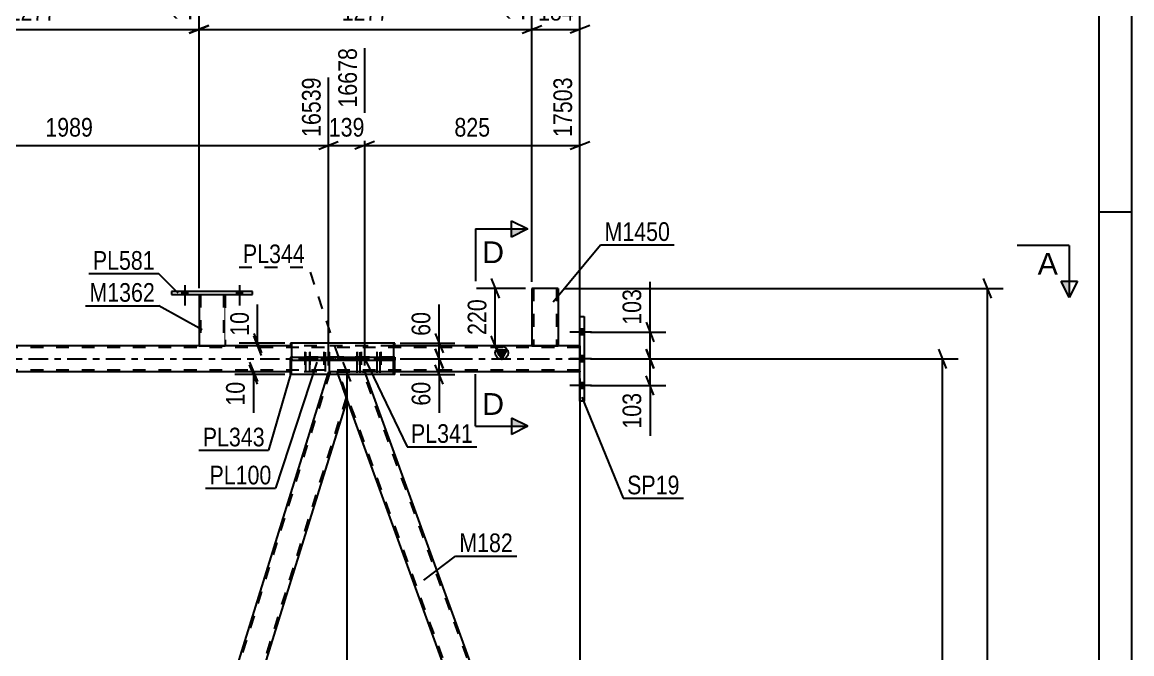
# Model space of a CAD drawing. Header units: millimetres. Extents: x 0 to 841, y 0 to 594.
# Drawn here: x 670.8 to 841, y 379.2 to 476.1 of the extents above; entities that cross this region are included whole.
import ezdxf

# ---------------------------------------------------------------- set-up
doc = ezdxf.new("R2010")
doc.units = ezdxf.units.MM
doc.linetypes.add('DXK_LINE_DOT2', pattern=[3.9198, 1.9599, -1.9599])
doc.linetypes.add('DXK_LINE_DOT3', pattern=[5.9187, 2.979, -0.9799, 0.9799, -0.9799])
doc.styles.add('Arial', font='ARIAL.TTF', dxfattribs={"height": 0.2})
doc.styles.add('Arial Narrow', font='ARIALN.TTF', dxfattribs={"height": 0.2})

# ---------------------------------------------------------------- blocks, each defined once
blk = doc.blocks.new('Unknown-122568727-1133')
at = {"color": 5, "linetype": 'Continuous'}
for p, q in [((841, 0), (841, 594)), ((836, 5), (836, 589)), ((841, 447), (836, 447))]:
    blk.add_line(p, q, dxfattribs=at)
blk = doc.blocks.new('Part-122568727-5163 - 5055')
at = {"color": 7, "linetype": 'DXK_LINE_DOT2'}
for p, q in [((719.06, 422.49), (723.31, 422.49)), ((720.61, 418.24), (719.06, 422.49)), ((763.43, 301.27), (719.31, 422.49)), ((767.18, 301.27), (723.06, 422.49)), ((723.31, 422.49), (723.46, 422.09)), ((767.44, 301.27), (763.18, 301.27))]:
    blk.add_line(p, q, dxfattribs=at)
at = {"color": 2, "linetype": 'Continuous'}
for p, q in [((767.44, 301.27), (723.46, 422.09)), ((763.18, 301.27), (720.61, 418.24))]:
    blk.add_line(p, q, dxfattribs=at)
blk = doc.blocks.new('Part-122568727-5213 - 5055')
at = {"color": 2, "linetype": 'Continuous'}
for p, q in [((697.88, 434.33), (697.88, 426.49)), ((701.88, 434.33), (701.88, 426.49)), ((697.88, 426.49), (701.88, 426.49))]:
    blk.add_line(p, q, dxfattribs=at)
at = {"color": 7, "linetype": 'DXK_LINE_DOT2'}
for p, q in [((697.88, 434.33), (701.88, 434.33)), ((697.88, 434.33), (697.88, 434.33)), ((697.88, 434.33), (697.88, 434.33)), ((698.12, 434.33), (698.12, 426.49)), ((701.64, 434.33), (701.64, 426.49)), ((701.88, 434.33), (701.88, 434.33)), ((701.88, 434.33), (701.88, 434.33)), ((701.63, 426.49), (701.59, 426.49)), ((701.59, 426.49), (701.63, 426.49)), ((701.64, 426.49), (701.63, 426.49)), ((701.63, 426.49), (701.64, 426.49))]:
    blk.add_line(p, q, dxfattribs=at)
blk = doc.blocks.new('Part-122568727-5218 - 5055')
at = {"color": 2, "linetype": 'Continuous'}
for p, q in [((693.68, 434.81), (693.68, 434.33)), ((706.08, 434.81), (693.68, 434.81)), ((693.68, 434.33), (706.08, 434.33)), ((706.08, 434.33), (706.08, 434.81))]:
    blk.add_line(p, q, dxfattribs=at)
blk = doc.blocks.new('Part-122568727-5527 - 5055')
at = {"color": 2, "linetype": 'Continuous'}
for p, q in [((727.73, 426.89), (712.07, 426.89)), ((712.07, 426.89), (712.07, 424.73)), ((727.73, 426.89), (727.73, 424.73)), ((712.07, 422.09), (712.07, 424.25)), ((727.73, 422.09), (727.73, 424.25)), ((727.73, 422.09), (712.07, 422.09))]:
    blk.add_line(p, q, dxfattribs=at)
at = {"color": 7, "linetype": 'DXK_LINE_DOT2'}
for p, q in [((712.07, 424.73), (712.07, 424.25)), ((727.73, 424.73), (727.73, 424.25))]:
    blk.add_line(p, q, dxfattribs=at)
blk = doc.blocks.new('Part-122568727-5173 - 5055')
at = {"color": 7, "linetype": 'DXK_LINE_DOT2'}
for p, q in [((717.99, 422.49), (681.17, 304.37)), ((717.74, 422.49), (717.62, 422.09)), ((719.06, 422.49), (717.74, 422.49)), ((719.2, 422.09), (719.06, 422.49)), ((720.47, 418.61), (683.89, 301.27)), ((681.46, 306.09), (681.04, 304.74)), ((685.65, 306.09), (684.15, 301.27)), ((682.3, 301.27), (681.04, 304.74)), ((684.15, 301.27), (682.3, 301.27))]:
    blk.add_line(p, q, dxfattribs=at)
at = {"color": 2, "linetype": 'Continuous'}
for p, q in [((717.62, 422.09), (681.46, 306.09)), ((719.2, 422.09), (720.61, 418.24)), ((720.61, 418.24), (685.65, 306.09))]:
    blk.add_line(p, q, dxfattribs=at)
blk = doc.blocks.new('Part-122568727-5178 - 5055')
at = {"color": 7, "linetype": 'DXK_LINE_DOT2'}
for p, q in [((638.18, 422.49), (633.92, 422.49)), ((635.47, 418.24), (633.92, 422.49)), ((678.3, 301.27), (634.18, 422.49)), ((682.05, 301.27), (637.93, 422.49)), ((638.32, 422.1), (638.18, 422.49)), ((678.04, 301.27), (676.29, 306.09)), ((682.3, 301.27), (680.55, 306.09)), ((682.3, 301.27), (678.04, 301.27))]:
    blk.add_line(p, q, dxfattribs=at)
at = {"color": 2, "linetype": 'Continuous'}
for p, q in [((680.55, 306.09), (638.32, 422.1)), ((676.29, 306.09), (635.47, 418.24))]:
    blk.add_line(p, q, dxfattribs=at)
blk = doc.blocks.new('Part-122568727-5289 - 5055')
at = {"linetype": 'Continuous'}
blk.add_hatch(color=2, dxfattribs=at).paths.add_polyline_path([(744.32, 424.49), (743.52, 425.89), (745.12, 425.89)])
at = {"color": 7, "linetype": 'DXK_LINE_DOT2'}
for p, q in [((756.32, 426.25), (56.19, 426.25)), ((727.73, 426.49), (712.07, 426.49)), ((756.32, 426.49), (756.32, 422.49)), ((756.32, 422.73), (56.19, 422.73)), ((727.73, 422.49), (712.07, 422.49))]:
    blk.add_line(p, q, dxfattribs=at)
at = {"color": 2, "linetype": 'Continuous'}
for p, q in [((712.07, 426.49), (641.42, 426.49)), ((756.32, 426.49), (727.73, 426.49)), ((744.32, 424.49), (743.52, 425.89)), ((743.52, 425.89), (745.12, 425.89)), ((745.12, 425.89), (744.32, 424.49)), ((712.07, 422.49), (641.42, 422.49)), ((756.32, 422.49), (727.73, 422.49))]:
    blk.add_line(p, q, dxfattribs=at)
at = {"color": 7, "linetype": 'DXK_LINE_DOT3'}
blk.add_line((56.19, 424.49), (756.32, 424.49), dxfattribs=at)
at = {"color": 2, "linetype": 'Continuous'}
blk.add_circle((744.32, 425.39), 1, dxfattribs=at)
blk = doc.blocks.new('Part-122568727-5303 - 5055')
at = {"color": 2, "linetype": 'Continuous'}
for p, q in [((756.32, 417.99), (756.32, 430.99)), ((756.32, 430.99), (756.96, 430.99)), ((756.96, 430.99), (756.96, 417.99)), ((756.96, 417.99), (756.32, 417.99))]:
    blk.add_line(p, q, dxfattribs=at)
blk = doc.blocks.new('Bolt-122568727-5472 - 5055')
at = {"linetype": 'Continuous'}
for points in [[(756.32, 429.03), (756.32, 428.15), (756.96, 428.15), (756.96, 429.03)], [(756.32, 429.03), (756.32, 428.15), (756.96, 428.15), (756.96, 429.03)], [(756.32, 429.03), (756.32, 428.15), (756.96, 428.15), (756.96, 429.03)], [(756.32, 424.93), (756.32, 424.05), (756.96, 424.05), (756.96, 424.93)], [(756.32, 424.93), (756.32, 424.05), (756.96, 424.05), (756.96, 424.93)], [(756.32, 420.83), (756.32, 419.95), (756.96, 419.95), (756.96, 420.83)], [(756.32, 420.83), (756.32, 419.95), (756.96, 419.95), (756.96, 420.83)], [(756.32, 420.83), (756.32, 419.95), (756.96, 419.95), (756.96, 420.83)]]:
    blk.add_hatch(color=1, dxfattribs=at).paths.add_polyline_path(points)
at = {"color": 1, "linetype": 'Continuous'}
for p, q in [((756.96, 429.03), (756.32, 429.03)), ((756.96, 429.03), (756.32, 429.03)), ((756.96, 429.03), (756.32, 429.03)), ((758.12, 428.59), (754.8, 428.59)), ((758.12, 428.59), (754.8, 428.59)), ((758.12, 428.59), (754.8, 428.59)), ((756.96, 428.15), (756.32, 428.15)), ((756.96, 428.15), (756.32, 428.15)), ((756.96, 428.15), (756.32, 428.15)), ((758.12, 424.49), (754.8, 424.49)), ((758.12, 424.49), (754.8, 424.49)), ((756.96, 424.93), (756.32, 424.93)), ((756.96, 424.93), (756.32, 424.93)), ((756.96, 424.05), (756.32, 424.05)), ((756.96, 424.05), (756.32, 424.05)), ((756.96, 420.83), (756.32, 420.83)), ((756.96, 420.83), (756.32, 420.83)), ((756.96, 420.83), (756.32, 420.83)), ((758.12, 420.39), (754.8, 420.39)), ((758.12, 420.39), (754.8, 420.39)), ((758.12, 420.39), (754.8, 420.39)), ((756.96, 419.95), (756.32, 419.95)), ((756.96, 419.95), (756.32, 419.95)), ((756.96, 419.95), (756.32, 419.95))]:
    blk.add_line(p, q, dxfattribs=at)
blk = doc.blocks.new('Bolt-122568727-5365 - 5055')
at = {"linetype": 'Continuous'}
for points in [[(695.24, 434.33), (696.12, 434.33), (696.12, 434.81), (695.24, 434.81)], [(703.64, 434.33), (704.52, 434.33), (704.52, 434.81), (703.64, 434.81)]]:
    blk.add_hatch(color=1, dxfattribs=at).paths.add_polyline_path(points)
at = {"color": 1, "linetype": 'Continuous'}
for p, q in [((695.24, 434.81), (695.24, 434.33)), ((695.68, 435.81), (695.68, 432.69)), ((696.12, 434.81), (696.12, 434.33)), ((703.64, 434.81), (703.64, 434.33)), ((704.08, 435.81), (704.08, 432.69)), ((704.52, 434.81), (704.52, 434.33))]:
    blk.add_line(p, q, dxfattribs=at)
blk = doc.blocks.new('Bolt-122568727-5366 - 5055')
at = {"linetype": 'Continuous'}
for points in [[(695.24, 434.33), (696.12, 434.33), (696.12, 434.81), (695.24, 434.81)], [(703.64, 434.33), (704.52, 434.33), (704.52, 434.81), (703.64, 434.81)]]:
    blk.add_hatch(color=1, dxfattribs=at).paths.add_polyline_path(points)
at = {"color": 1, "linetype": 'Continuous'}
for p, q in [((695.24, 434.81), (695.24, 434.33)), ((695.68, 435.81), (695.68, 432.69)), ((696.12, 434.81), (696.12, 434.33)), ((703.64, 434.81), (703.64, 434.33)), ((704.08, 435.81), (704.08, 432.69)), ((704.52, 434.81), (704.52, 434.33))]:
    blk.add_line(p, q, dxfattribs=at)
blk = doc.blocks.new('Part-122568727-5454 - 5055')
at = {"color": 2, "linetype": 'Continuous'}
for p, q in [((748.97, 435.29), (748.97, 426.49)), ((752.97, 435.29), (748.97, 435.29)), ((752.97, 435.29), (752.97, 426.49)), ((748.97, 426.49), (752.97, 426.49))]:
    blk.add_line(p, q, dxfattribs=at)
at = {"color": 7, "linetype": 'DXK_LINE_DOT2'}
for p, q in [((749.21, 435.29), (749.21, 426.49)), ((752.66, 435.29), (752.67, 435.29)), ((752.67, 435.29), (752.71, 435.29)), ((752.71, 435.29), (752.73, 435.29)), ((752.73, 435.29), (752.73, 426.49)), ((752.71, 426.49), (752.67, 426.49)), ((752.67, 426.49), (752.71, 426.49)), ((752.73, 426.49), (752.71, 426.49)), ((752.71, 426.49), (752.73, 426.49))]:
    blk.add_line(p, q, dxfattribs=at)
blk = doc.blocks.new('Part-122568727-5485 - 5055')
at = {"color": 7, "linetype": 'DXK_LINE_DOT2'}
for p, q in [((711.91, 424.74), (727.94, 424.74)), ((727.94, 424.74), (711.91, 424.74)), ((711.91, 424.74), (711.91, 424.74)), ((711.91, 424.74), (711.91, 424.26)), ((727.94, 424.26), (711.91, 424.26)), ((727.94, 424.26), (711.91, 424.26)), ((718.43, 424.74), (718.43, 424.26)), ((721.53, 424.26), (721.53, 424.74)), ((727.94, 424.74), (727.94, 424.74)), ((727.94, 424.74), (727.94, 424.26))]:
    blk.add_line(p, q, dxfattribs=at)
blk = doc.blocks.new('Bolt-122568727-5515 - 5055')
at = {"linetype": 'Continuous'}
for points in [[(722.43, 424.73), (721.71, 424.73), (721.71, 424.25), (722.43, 424.25)], [(722.9, 424.73), (722.18, 424.73), (722.18, 424.25), (722.9, 424.25)], [(725.53, 424.73), (724.81, 424.73), (724.81, 424.25), (725.53, 424.25)], [(725.99, 424.73), (725.27, 424.73), (725.27, 424.25), (725.99, 424.25)]]:
    blk.add_hatch(color=1, dxfattribs=at).paths.add_polyline_path(points)
at = {"color": 1, "linetype": 'Continuous'}
for p, q in [((721.71, 424.73), (721.71, 424.25)), ((722.07, 425.53), (722.07, 422.33)), ((722.18, 424.73), (722.18, 424.25)), ((722.43, 424.73), (722.43, 424.25)), ((722.54, 425.53), (722.54, 422.33)), ((722.9, 424.73), (722.9, 424.25)), ((724.81, 424.73), (724.81, 424.25)), ((725.17, 425.53), (725.17, 422.33)), ((725.27, 424.73), (725.27, 424.25)), ((725.53, 424.73), (725.53, 424.25)), ((725.63, 425.53), (725.63, 422.33)), ((725.99, 424.73), (725.99, 424.25))]:
    blk.add_line(p, q, dxfattribs=at)
blk = doc.blocks.new('Bolt-122568727-5516 - 5055')
at = {"linetype": 'Continuous'}
for points in [[(714.6, 424.73), (713.88, 424.73), (713.88, 424.25), (714.6, 424.25)], [(715.2, 424.73), (714.48, 424.73), (714.48, 424.25), (715.2, 424.25)], [(717.61, 424.73), (716.89, 424.73), (716.89, 424.25), (717.61, 424.25)], [(718.21, 424.73), (717.49, 424.73), (717.49, 424.25), (718.21, 424.25)]]:
    blk.add_hatch(color=1, dxfattribs=at).paths.add_polyline_path(points)
at = {"color": 1, "linetype": 'Continuous'}
for p, q in [((713.88, 424.73), (713.88, 424.25)), ((714.24, 425.53), (714.24, 422.53)), ((714.48, 424.73), (714.48, 424.25)), ((714.6, 424.73), (714.6, 424.25)), ((714.84, 425.53), (714.84, 422.53)), ((715.2, 424.73), (715.2, 424.25)), ((716.89, 424.73), (716.89, 424.25)), ((717.25, 425.53), (717.25, 422.53)), ((717.49, 424.73), (717.49, 424.25)), ((717.61, 424.73), (717.61, 424.25)), ((717.85, 425.53), (717.85, 422.53)), ((718.21, 424.73), (718.21, 424.25))]:
    blk.add_line(p, q, dxfattribs=at)
blk = doc.blocks.new('Part-122568727-5532 - 5055')
at = {"color": 2, "linetype": 'Continuous'}
for p, q in [((712.07, 424.73), (712.07, 424.73)), ((712.07, 424.73), (718.79, 424.73)), ((712.07, 424.73), (712.07, 424.25)), ((718.79, 424.25), (712.07, 424.25)), ((718.79, 424.73), (721.16, 424.73)), ((718.79, 424.73), (718.79, 424.25)), ((721.16, 424.25), (718.79, 424.25)), ((721.16, 424.73), (727.73, 424.73)), ((721.16, 424.73), (721.16, 424.25)), ((727.73, 424.25), (721.16, 424.25)), ((727.73, 424.73), (727.73, 424.73)), ((727.73, 424.73), (727.73, 424.25))]:
    blk.add_line(p, q, dxfattribs=at)
at = {"color": 7, "linetype": 'DXK_LINE_DOT2'}
for p, q in [((727.73, 424.73), (712.07, 424.73)), ((712.07, 424.73), (712.07, 424.73)), ((727.73, 424.25), (712.07, 424.25)), ((727.73, 424.73), (727.73, 424.73))]:
    blk.add_line(p, q, dxfattribs=at)
blk = doc.blocks.new('Bolt-122568727-5534 - 5055')
at = {"color": 1, "linetype": 'DXK_LINE_DOT2'}
for p, q in [((721.8, 424.74), (721.8, 424.26)), ((722.16, 425.54), (722.16, 422.54)), ((722.4, 424.74), (722.4, 424.26)), ((722.52, 424.74), (722.52, 424.26)), ((722.76, 425.54), (722.76, 422.54)), ((723.12, 424.74), (723.12, 424.26)), ((724.82, 424.74), (724.82, 424.26)), ((725.18, 425.54), (725.18, 422.54)), ((725.42, 424.74), (725.42, 424.26)), ((725.54, 424.74), (725.54, 424.26)), ((725.78, 425.54), (725.78, 422.54)), ((726.14, 424.74), (726.14, 424.26))]:
    blk.add_line(p, q, dxfattribs=at)
blk = doc.blocks.new('Bolt-122568727-5535 - 5055')
at = {"color": 1, "linetype": 'DXK_LINE_DOT2'}
for p, q in [((713.77, 424.74), (713.77, 424.26)), ((714.13, 425.54), (714.13, 422.54)), ((714.49, 424.74), (714.49, 424.26)), ((714.54, 424.74), (714.54, 424.26)), ((714.9, 425.54), (714.9, 422.54)), ((715.26, 424.74), (715.26, 424.26)), ((716.67, 424.74), (716.67, 424.26)), ((717.03, 425.54), (717.03, 422.54)), ((717.39, 424.74), (717.39, 424.26)), ((717.44, 424.74), (717.44, 424.26)), ((717.8, 425.54), (717.8, 422.54)), ((718.16, 424.74), (718.16, 424.26))]:
    blk.add_line(p, q, dxfattribs=at)
blk = doc.blocks.new('Part-122568727-5540 - 5055')
at = {"color": 2, "linetype": 'Continuous'}
for p, q in [((711.91, 426.9), (711.91, 426.49)), ((727.94, 426.9), (711.91, 426.9)), ((727.94, 426.49), (727.94, 426.9)), ((711.91, 422.1), (711.91, 422.49)), ((727.94, 422.1), (727.94, 422.49)), ((712.07, 422.1), (711.91, 422.1)), ((727.94, 422.1), (727.73, 422.1))]:
    blk.add_line(p, q, dxfattribs=at)
at = {"color": 7, "linetype": 'DXK_LINE_DOT2'}
for p, q in [((711.91, 422.49), (711.91, 426.49)), ((727.94, 422.49), (727.94, 426.49)), ((727.73, 422.1), (712.07, 422.1))]:
    blk.add_line(p, q, dxfattribs=at)
blk = doc.blocks.new('StraightDimension-122568727-6126 - 5055')
at = {"color": 7, "linetype": 'Continuous'}
for p, q in [((766.48, 430.09), (767.68, 427.09)), ((757.96, 428.59), (769.48, 428.59)), ((767.08, 424.49), (767.08, 428.59)), ((767.68, 422.99), (766.48, 425.99)), ((757.96, 424.49), (769.48, 424.49))]:
    blk.add_line(p, q, dxfattribs=at)
at = {"color": 0}
blk.add_wipeout([(766.33, 435.8), (762.13, 435.8), (762.13, 429.11), (766.33, 429.11)], dxfattribs=at)
at = {"color": 7, "linetype": 'Continuous'}
blk.add_line((767.08, 428.59), (767.08, 436.32), dxfattribs=at)
blk.add_line((767.08, 428.59), (767.08, 436.32), dxfattribs=at)
at = {"color": 3, "style": 'Arial Narrow'}
blk.add_text('103', height=2.863, rotation=90.0002, dxfattribs=at).set_placement((765.73, 429.71))
blk = doc.blocks.new('StraightDimension-122568727-6202 - 5055')
at = {"color": 7, "linetype": 'Continuous'}
for p, q in [((721.19, 420.99), (719.99, 423.99)), ((727.87, 422.49), (717.74, 422.49)), ((720.59, 301.27), (720.59, 422.49)), ((719.99, 302.77), (721.19, 299.77)), ((727.87, 301.27), (717.74, 301.27))]:
    blk.add_line(p, q, dxfattribs=at)
at = {"color": 0}
blk.add_wipeout([(719.84, 366.14), (715.64, 366.14), (715.64, 357.62), (719.84, 357.62)], dxfattribs=at)
at = {"color": 3, "style": 'Arial Narrow'}
blk.add_text('3031', height=2.863, rotation=90.0002, dxfattribs=at).set_placement((719.24, 358.22))
blk = doc.blocks.new('StraightDimension-122568727-6333 - 5055')
at = {"color": 7, "linetype": 'Continuous'}
for p, q in [((646.8, 435.33), (646.8, 485.46)), ((697.88, 435.33), (697.88, 485.46)), ((648.3, 475.62), (645.3, 474.42)), ((646.8, 475.02), (697.88, 475.02)), ((696.38, 474.42), (699.38, 475.62))]:
    blk.add_line(p, q, dxfattribs=at)
at = {"color": 0, "linetype": 'Continuous'}
blk.add_wipeout([(697.28, 486.06), (693.08, 486.06), (693.08, 475.72), (697.28, 475.72)], dxfattribs=at)
at = {"color": 0}
blk.add_wipeout([(676.6, 475.77), (676.6, 479.97), (668.09, 479.97), (668.09, 475.77)], dxfattribs=at)
at = {"color": 3, "linetype": 'Continuous', "style": 'Arial Narrow'}
blk.add_text('16042', height=2.863, rotation=90.0002, dxfattribs=at).set_placement((696.68, 476.32))
at = {"color": 3, "style": 'Arial Narrow'}
blk.add_text('1277', height=2.863, dxfattribs=at).set_placement((668.69, 476.37))
blk = doc.blocks.new('StraightDimension-122568727-5876 - 5055')
at = {"color": 7, "linetype": 'Continuous'}
for p, q in [((819.45, 433.79), (818.25, 436.79)), ((753.97, 435.29), (821.25, 435.29)), ((818.85, 290.89), (818.85, 435.29)), ((818.25, 292.39), (819.45, 289.39)), ((689.79, 290.89), (821.25, 290.89))]:
    blk.add_line(p, q, dxfattribs=at)
at = {"color": 0}
blk.add_wipeout([(818.1, 367.34), (813.9, 367.34), (813.9, 358.83), (818.1, 358.83)], dxfattribs=at)
at = {"color": 3, "style": 'Arial Narrow'}
blk.add_text('3610', height=2.863, rotation=90.0002, dxfattribs=at).set_placement((817.5, 359.43))
blk = doc.blocks.new('StraightDimension-122568727-6353 - 5055')
at = {"color": 7, "linetype": 'Continuous'}
for p, q in [((756.32, 427.49), (756.32, 489.96)), ((748.97, 436.29), (748.97, 485.46)), ((747.47, 474.42), (750.47, 475.62)), ((748.97, 475.02), (756.32, 475.02)), ((757.82, 475.62), (754.82, 474.42))]:
    blk.add_line(p, q, dxfattribs=at)
at = {"color": 0}
blk.add_wipeout([(755.98, 475.77), (755.98, 479.97), (749.3, 479.97), (749.3, 475.77)], dxfattribs=at)
at = {"color": 3, "style": 'Arial Narrow'}
blk.add_text('184', height=2.863, dxfattribs=at).set_placement((749.9, 476.37))
at = {"color": 0, "linetype": 'Continuous'}
blk.add_wipeout([(755.71, 490.56), (751.51, 490.56), (751.51, 480.22), (755.71, 480.22)], dxfattribs=at)
at = {"color": 3, "linetype": 'Continuous', "style": 'Arial Narrow'}
blk.add_text('17503', height=2.863, rotation=90.0002, dxfattribs=at).set_placement((755.12, 480.82))
blk = doc.blocks.new('StraightDimension-122568727-5689 - 5055')
at = {"color": 7, "linetype": 'Continuous'}
for p, q in [((705.64, 423.99), (706.84, 420.99)), ((710.91, 422.49), (703.39, 422.49)), ((706.84, 420.59), (705.64, 423.59)), ((706.24, 422.09), (706.24, 422.49)), ((711.07, 422.09), (703.39, 422.09))]:
    blk.add_line(p, q, dxfattribs=at)
at = {"color": 0}
blk.add_wipeout([(705.49, 421.57), (701.29, 421.57), (701.29, 416.71), (705.49, 416.71)], dxfattribs=at)
at = {"color": 7, "linetype": 'Continuous'}
blk.add_line((706.24, 422.09), (706.24, 416.19), dxfattribs=at)
blk.add_line((706.24, 422.09), (706.24, 416.19), dxfattribs=at)
at = {"color": 3, "style": 'Arial Narrow'}
blk.add_text('10', height=2.863, rotation=90.0002, dxfattribs=at).set_placement((704.89, 417.31))
blk = doc.blocks.new('StraightDimension-122568727-5717 - 5055')
at = {"color": 7, "linetype": 'Continuous'}
for p, q in [((706.28, 428.39), (707.48, 425.39)), ((707.48, 424.99), (706.28, 427.99)), ((711.07, 426.89), (704.03, 426.89)), ((710.91, 426.49), (704.03, 426.49)), ((706.88, 426.49), (706.88, 426.89))]:
    blk.add_line(p, q, dxfattribs=at)
at = {"color": 0}
blk.add_wipeout([(706.13, 432.27), (701.93, 432.27), (701.93, 427.42), (706.13, 427.42)], dxfattribs=at)
at = {"color": 7, "linetype": 'Continuous'}
blk.add_line((706.88, 426.89), (706.88, 432.8), dxfattribs=at)
blk.add_line((706.88, 426.89), (706.88, 432.8), dxfattribs=at)
at = {"color": 3, "style": 'Arial Narrow'}
blk.add_text('10', height=2.863, rotation=90.0002, dxfattribs=at).set_placement((705.53, 428.02))
blk = doc.blocks.new('StraightDimension-122568727-5745 - 5055')
at = {"color": 7, "linetype": 'Continuous'}
for p, q in [((734.12, 426), (735.32, 423)), ((728.73, 424.5), (737.12, 424.5)), ((734.72, 422.09), (734.72, 424.5)), ((735.32, 420.59), (734.12, 423.59)), ((728.73, 422.09), (737.12, 422.09))]:
    blk.add_line(p, q, dxfattribs=at)
at = {"color": 0}
blk.add_wipeout([(733.97, 421.57), (729.77, 421.57), (729.77, 416.71), (733.97, 416.71)], dxfattribs=at)
at = {"color": 7, "linetype": 'Continuous'}
blk.add_line((734.72, 422.09), (734.72, 416.19), dxfattribs=at)
blk.add_line((734.72, 422.09), (734.72, 416.19), dxfattribs=at)
at = {"color": 3, "style": 'Arial Narrow'}
blk.add_text('60', height=2.863, rotation=90.0002, dxfattribs=at).set_placement((733.37, 417.31))
blk = doc.blocks.new('StraightDimension-122568727-5760 - 5055')
at = {"color": 7, "linetype": 'Continuous'}
for p, q in [((734.12, 428.39), (735.32, 425.39)), ((728.73, 426.89), (737.12, 426.89)), ((735.32, 423), (734.12, 426)), ((734.72, 424.5), (734.72, 426.89)), ((728.73, 424.5), (737.12, 424.5))]:
    blk.add_line(p, q, dxfattribs=at)
at = {"color": 0}
blk.add_wipeout([(733.97, 432.27), (729.77, 432.27), (729.77, 427.42), (733.97, 427.42)], dxfattribs=at)
at = {"color": 7, "linetype": 'Continuous'}
blk.add_line((734.72, 426.89), (734.72, 432.8), dxfattribs=at)
blk.add_line((734.72, 426.89), (734.72, 432.8), dxfattribs=at)
at = {"color": 3, "style": 'Arial Narrow'}
blk.add_text('60', height=2.863, rotation=90.0002, dxfattribs=at).set_placement((733.37, 428.02))
blk = doc.blocks.new('StraightDimension-122568727-5865 - 5055')
at = {"color": 7, "linetype": 'Continuous'}
for p, q in [((742.72, 436.79), (743.92, 433.79)), ((747.97, 435.29), (740.47, 435.29)), ((743.32, 426.49), (743.32, 435.29)), ((743.92, 424.99), (742.72, 427.99)), ((747.97, 426.49), (740.47, 426.49))]:
    blk.add_line(p, q, dxfattribs=at)
at = {"color": 0}
blk.add_wipeout([(742.57, 434.23), (738.37, 434.23), (738.37, 427.55), (742.57, 427.55)], dxfattribs=at)
at = {"color": 3, "style": 'Arial Narrow'}
blk.add_text('220', height=2.863, rotation=90.0002, dxfattribs=at).set_placement((741.97, 428.15))
blk = doc.blocks.new('StraightDimension-122568727-6134 - 5055')
at = {"color": 7, "linetype": 'Continuous'}
for p, q in [((766.48, 425.99), (767.68, 422.99)), ((757.96, 424.49), (769.48, 424.49)), ((767.08, 420.39), (767.08, 424.49)), ((767.68, 418.89), (766.48, 421.89)), ((757.96, 420.39), (769.48, 420.39))]:
    blk.add_line(p, q, dxfattribs=at)
at = {"color": 0}
blk.add_wipeout([(766.33, 419.86), (762.13, 419.86), (762.13, 413.18), (766.33, 413.18)], dxfattribs=at)
at = {"color": 7, "linetype": 'Continuous'}
blk.add_line((767.08, 420.39), (767.08, 412.66), dxfattribs=at)
blk.add_line((767.08, 420.39), (767.08, 412.66), dxfattribs=at)
at = {"color": 3, "style": 'Arial Narrow'}
blk.add_text('103', height=2.863, rotation=90.0002, dxfattribs=at).set_placement((765.73, 413.78))
blk = doc.blocks.new('StraightDimension-122568727-6343 - 5055')
at = {"color": 7, "linetype": 'Continuous'}
for p, q in [((697.88, 435.33), (697.88, 485.46)), ((748.97, 436.29), (748.97, 485.46)), ((699.38, 475.62), (696.38, 474.42)), ((697.88, 475.02), (748.97, 475.02)), ((747.47, 474.42), (750.47, 475.62))]:
    blk.add_line(p, q, dxfattribs=at)
at = {"color": 0, "linetype": 'Continuous'}
blk.add_wipeout([(748.37, 486.06), (744.17, 486.06), (744.17, 475.72), (748.37, 475.72)], dxfattribs=at)
at = {"color": 0}
blk.add_wipeout([(727.68, 475.77), (727.68, 479.97), (719.17, 479.97), (719.17, 475.77)], dxfattribs=at)
at = {"color": 3, "linetype": 'Continuous', "style": 'Arial Narrow'}
blk.add_text('17319', height=2.863, rotation=90.0002, dxfattribs=at).set_placement((747.77, 476.32))
at = {"color": 3, "style": 'Arial Narrow'}
blk.add_text('1277', height=2.863, dxfattribs=at).set_placement((719.77, 476.37))
blk = doc.blocks.new('StraightDimension-122568727-6394 - 5055')
at = {"color": 7, "linetype": 'Continuous'}
for p, q in [((756.32, 421.49), (756.32, 354.57)), ((798.78, 302.27), (798.78, 359.82)), ((757.82, 357.57), (754.82, 356.37)), ((797.28, 356.37), (800.28, 357.57)), ((756.32, 356.97), (798.78, 356.97))]:
    blk.add_line(p, q, dxfattribs=at)
at = {"color": 0}
blk.add_wipeout([(781.8, 357.72), (781.8, 361.92), (773.29, 361.92), (773.29, 357.72)], dxfattribs=at)
at = {"color": 3, "style": 'Arial Narrow'}
blk.add_text('1271', height=2.863, dxfattribs=at).set_placement((773.89, 358.32))
blk = doc.blocks.new('StraightDimension-122568727-6712 - 5055')
at = {"color": 7, "linetype": 'Continuous'}
for p, q in [((812.57, 422.99), (811.37, 425.99)), ((757.96, 424.49), (814.37, 424.49)), ((811.97, 298.63), (811.97, 424.49)), ((811.37, 300.13), (812.57, 297.13)), ((800.42, 298.63), (814.37, 298.63))]:
    blk.add_line(p, q, dxfattribs=at)
at = {"color": 0}
blk.add_wipeout([(811.22, 365.82), (807.02, 365.82), (807.02, 357.3), (811.22, 357.3)], dxfattribs=at)
at = {"color": 3, "style": 'Arial Narrow'}
blk.add_text('3147', height=2.863, rotation=90.0002, dxfattribs=at).set_placement((810.62, 357.9))
blk = doc.blocks.new('StraightDimension-122568727-15679 - 5055')
at = {"color": 7, "linetype": 'Continuous'}
for p, q in [((723.31, 423.49), (723.31, 472.16)), ((756.32, 427.49), (756.32, 467.66)), ((724.81, 457.82), (721.81, 456.62)), ((723.31, 457.22), (756.32, 457.22)), ((754.82, 456.62), (757.82, 457.82))]:
    blk.add_line(p, q, dxfattribs=at)
at = {"color": 0, "linetype": 'Continuous'}
blk.add_wipeout([(755.71, 468.26), (751.51, 468.26), (751.51, 457.92), (755.71, 457.92)], dxfattribs=at)
at = {"color": 0}
blk.add_wipeout([(743.16, 457.97), (743.16, 462.17), (736.47, 462.17), (736.47, 457.97)], dxfattribs=at)
at = {"color": 3, "linetype": 'Continuous', "style": 'Arial Narrow'}
blk.add_text('17503', height=2.863, rotation=90.0002, dxfattribs=at).set_placement((755.12, 458.52))
at = {"color": 3, "style": 'Arial Narrow'}
blk.add_text('825', height=2.863, dxfattribs=at).set_placement((737.07, 458.57))
blk = doc.blocks.new('StraightDimension-122568727-15680 - 5055')
at = {"color": 7, "linetype": 'Continuous'}
for p, q in [((723.31, 423.49), (723.31, 472.16)), ((717.74, 423.49), (717.74, 467.66)), ((716.24, 456.62), (719.24, 457.82)), ((717.74, 457.22), (723.31, 457.22)), ((724.81, 457.82), (721.81, 456.62))]:
    blk.add_line(p, q, dxfattribs=at)
at = {"color": 0}
blk.add_wipeout([(723.87, 457.97), (723.87, 462.17), (717.19, 462.17), (717.19, 457.97)], dxfattribs=at)
at = {"color": 3, "style": 'Arial Narrow'}
blk.add_text('139', height=2.863, dxfattribs=at).set_placement((717.79, 458.57))
at = {"color": 0, "linetype": 'Continuous'}
blk.add_wipeout([(722.71, 472.76), (718.51, 472.76), (718.51, 462.42), (722.71, 462.42)], dxfattribs=at)
at = {"color": 3, "linetype": 'Continuous', "style": 'Arial Narrow'}
blk.add_text('16678', height=2.863, rotation=90.0002, dxfattribs=at).set_placement((722.11, 463.02))
blk = doc.blocks.new('StraightDimension-122568727-15681 - 5055')
at = {"color": 7, "linetype": 'Continuous'}
for p, q in [((638.18, 423.49), (638.18, 472.16)), ((717.74, 423.49), (717.74, 467.66)), ((639.68, 457.82), (636.68, 456.62)), ((638.18, 457.22), (717.74, 457.22)), ((716.24, 456.62), (719.24, 457.82))]:
    blk.add_line(p, q, dxfattribs=at)
at = {"color": 0, "linetype": 'Continuous'}
blk.add_wipeout([(717.14, 468.26), (712.94, 468.26), (712.94, 457.92), (717.14, 457.92)], dxfattribs=at)
at = {"color": 0}
blk.add_wipeout([(682.22, 457.97), (682.22, 462.17), (673.7, 462.17), (673.7, 457.97)], dxfattribs=at)
at = {"color": 3, "linetype": 'Continuous', "style": 'Arial Narrow'}
blk.add_text('16539', height=2.863, rotation=90.0002, dxfattribs=at).set_placement((716.54, 458.52))
at = {"color": 3, "style": 'Arial Narrow'}
blk.add_text('1989', height=2.863, dxfattribs=at).set_placement((674.3, 458.57))
blk = doc.blocks.new('Mark-122568727-5214 - 5055')
at = {"color": 0}
blk.add_wipeout([(691.09, 438.15), (691.09, 441.15), (681.59, 441.15), (681.59, 438.15)], dxfattribs=at)
blk.add_wipeout([(691.09, 438.15), (691.09, 441.15), (681.59, 441.15), (681.59, 438.15)], dxfattribs=at)
at = {"color": 30, "linetype": 'Continuous'}
for p in [(680.99, 437.55), (694.69, 434.55)]:
    blk.add_line(p, (691.69, 437.55), dxfattribs=at)
at = {"color": 3, "style": 'Arial Narrow'}
blk.add_text('PL581', height=2.863, dxfattribs=at).set_placement((681.59, 438.15))
blk = doc.blocks.new('Mark-122568727-5159 - 5055')
at = {"color": 0}
blk.add_wipeout([(746.04, 394.84), (746.04, 397.84), (737.82, 397.84), (737.82, 394.84)], dxfattribs=at)
blk.add_wipeout([(746.04, 394.84), (746.04, 397.84), (737.82, 397.84), (737.82, 394.84)], dxfattribs=at)
at = {"color": 30, "linetype": 'Continuous'}
for p, q in [((732.36, 390.55), (737.22, 394.24)), ((737.22, 394.24), (746.64, 394.24))]:
    blk.add_line(p, q, dxfattribs=at)
at = {"color": 3, "style": 'Arial Narrow'}
blk.add_text('M182', height=2.863, dxfattribs=at).set_placement((737.82, 394.84))
blk = doc.blocks.new('Mark-122568727-5209 - 5055')
at = {"color": 0}
blk.add_wipeout([(691.12, 433.24), (691.12, 436.24), (681.07, 436.24), (681.07, 433.24)], dxfattribs=at)
blk.add_wipeout([(691.12, 433.24), (691.12, 436.24), (681.07, 436.24), (681.07, 433.24)], dxfattribs=at)
at = {"color": 30, "linetype": 'Continuous'}
for p in [(680.47, 432.64), (698.36, 428.95)]:
    blk.add_line(p, (691.72, 432.64), dxfattribs=at)
at = {"color": 3, "style": 'Arial Narrow'}
blk.add_text('M1362', height=2.863, dxfattribs=at).set_placement((681.07, 433.24))
blk = doc.blocks.new('Mark-122568727-5299 - 5055')
at = {"color": 0}
blk.add_wipeout([(771.6, 403.71), (771.6, 406.71), (763.57, 406.71), (763.57, 403.71)], dxfattribs=at)
blk.add_wipeout([(771.6, 403.71), (771.6, 406.71), (763.57, 406.71), (763.57, 403.71)], dxfattribs=at)
at = {"color": 30, "linetype": 'Continuous'}
for p, q in [((756.62, 418.62), (762.97, 403.11)), ((762.97, 403.11), (772.2, 403.11))]:
    blk.add_line(p, q, dxfattribs=at)
at = {"color": 3, "style": 'Arial Narrow'}
blk.add_text('SP19', height=2.863, dxfattribs=at).set_placement((763.57, 403.71))
blk = doc.blocks.new('Mark-122568727-5450 - 5055')
at = {"color": 0}
blk.add_wipeout([(770.16, 442.57), (770.16, 445.57), (760.1, 445.57), (760.1, 442.57)], dxfattribs=at)
blk.add_wipeout([(770.16, 442.57), (770.16, 445.57), (760.1, 445.57), (760.1, 442.57)], dxfattribs=at)
at = {"color": 30, "linetype": 'Continuous'}
for p, q in [((752.22, 433.25), (759.5, 441.97)), ((759.5, 441.97), (770.76, 441.97))]:
    blk.add_line(p, q, dxfattribs=at)
at = {"color": 3, "style": 'Arial Narrow'}
blk.add_text('M1450', height=2.863, dxfattribs=at).set_placement((760.1, 442.57))
blk = doc.blocks.new('Mark-122568727-5481 - 5055')
at = {"color": 0}
blk.add_wipeout([(714.12, 439.16), (714.12, 442.16), (704.62, 442.16), (704.62, 439.16)], dxfattribs=at)
blk.add_wipeout([(714.12, 439.16), (714.12, 442.16), (704.62, 442.16), (704.62, 439.16)], dxfattribs=at)
at = {"color": 30, "linetype": 'DXK_LINE_DOT2'}
for p in [(704.02, 438.56), (719.31, 424.74)]:
    blk.add_line(p, (714.72, 438.56), dxfattribs=at)
at = {"color": 3, "style": 'Arial Narrow'}
blk.add_text('PL344', height=2.863, dxfattribs=at).set_placement((704.62, 439.16))
blk = doc.blocks.new('Mark-122568727-5523 - 5055')
at = {"color": 0}
blk.add_wipeout([(709, 405.23), (709, 408.23), (699.49, 408.23), (699.49, 405.23)], dxfattribs=at)
blk.add_wipeout([(709, 405.23), (709, 408.23), (699.49, 408.23), (699.49, 405.23)], dxfattribs=at)
at = {"color": 30, "linetype": 'Continuous'}
for p in [(715.95, 424), (698.89, 404.63)]:
    blk.add_line(p, (709.6, 404.63), dxfattribs=at)
at = {"color": 3, "style": 'Arial Narrow'}
blk.add_text('PL100', height=2.863, dxfattribs=at).set_placement((699.49, 405.23))
blk = doc.blocks.new('Mark-122568727-5528 - 5055')
at = {"color": 0}
blk.add_wipeout([(739.91, 411.6), (739.91, 414.6), (730.41, 414.6), (730.41, 411.6)], dxfattribs=at)
blk.add_wipeout([(739.91, 411.6), (739.91, 414.6), (730.41, 414.6), (730.41, 411.6)], dxfattribs=at)
at = {"color": 30, "linetype": 'Continuous'}
for p, q in [((723.37, 424.36), (729.81, 411)), ((729.81, 411), (740.51, 411))]:
    blk.add_line(p, q, dxfattribs=at)
at = {"color": 3, "style": 'Arial Narrow'}
blk.add_text('PL341', height=2.863, dxfattribs=at).set_placement((730.41, 411.6))
blk = doc.blocks.new('Mark-122568727-5536 - 5055')
at = {"color": 0}
blk.add_wipeout([(707.96, 411.06), (707.96, 414.06), (698.46, 414.06), (698.46, 411.06)], dxfattribs=at)
blk.add_wipeout([(707.96, 411.06), (707.96, 414.06), (698.46, 414.06), (698.46, 411.06)], dxfattribs=at)
at = {"color": 30, "linetype": 'Continuous'}
for p in [(711.91, 422.1), (697.86, 410.46)]:
    blk.add_line(p, (708.56, 410.46), dxfattribs=at)
at = {"color": 3, "style": 'Arial Narrow'}
blk.add_text('PL343', height=2.863, dxfattribs=at).set_placement((698.46, 411.06))
blk = doc.blocks.new('SectionMark-122568727-6754 - 5055')
at = {"linetype": 'Continuous'}
blk.add_hatch(color=6, dxfattribs=at).paths.add_polyline_path([(830.16, 436.39), (831.41, 436.39), (831.41, 433.89)])
at = {"color": 6, "linetype": 'Continuous'}
for p, q in [((831.41, 441.89), (823.41, 441.89)), ((831.41, 441.89), (831.41, 433.89)), ((830.16, 436.39), (832.66, 436.39)), ((831.41, 433.89), (830.16, 436.39)), ((832.66, 436.39), (831.41, 433.89))]:
    blk.add_line(p, q, dxfattribs=at)
at = {"color": 0, "linetype": 'Continuous'}
blk.add_wipeout([(829.66, 437.39), (829.66, 440.89), (826.55, 440.89), (826.55, 437.39)], dxfattribs=at)
at = {"color": 3, "linetype": 'Continuous', "style": 'Arial'}
blk.add_text('A', height=3.34, dxfattribs=at).set_placement((826.55, 437.39))
blk = doc.blocks.new('SectionMark-122568727-6756 - 5055')
at = {"linetype": 'Continuous'}
for points in [[(745.82, 443.16), (745.82, 444.41), (748.32, 444.41)], [(745.82, 414.14), (745.82, 415.39), (748.32, 414.14)]]:
    blk.add_hatch(color=6, dxfattribs=at).paths.add_polyline_path(points)
at = {"color": 6, "linetype": 'Continuous'}
for p, q in [((740.32, 444.41), (740.32, 436.41)), ((740.32, 444.41), (748.32, 444.41)), ((745.82, 443.16), (745.82, 445.66)), ((745.82, 445.66), (748.32, 444.41)), ((748.32, 444.41), (745.82, 443.16)), ((740.32, 414.14), (740.32, 422.14)), ((740.32, 414.14), (748.32, 414.14)), ((748.32, 414.14), (745.82, 415.39)), ((745.82, 415.39), (745.82, 412.89)), ((748.32, 414.14), (745.82, 412.89))]:
    blk.add_line(p, q, dxfattribs=at)
at = {"color": 0, "linetype": 'Continuous'}
for points in [[(744.69, 439.16), (744.69, 442.66), (741.32, 442.66), (741.32, 439.16)], [(744.69, 415.89), (744.69, 419.39), (741.32, 419.39), (741.32, 415.89)]]:
    blk.add_wipeout(points, dxfattribs=at)
at = {"color": 3, "linetype": 'Continuous', "style": 'Arial'}
for p in [(741.32, 439.16), (741.32, 415.89)]:
    blk.add_text('D', height=3.34, dxfattribs=at).set_placement(p)

msp = doc.modelspace()

# ---------------------------------------------------------------- block references
for name in ['Unknown-122568727-1133', 'Part-122568727-5218 - 5055', 'Bolt-122568727-5365 - 5055', 'Bolt-122568727-5366 - 5055', 'Part-122568727-5213 - 5055', 'Part-122568727-5454 - 5055', 'Part-122568727-5303 - 5055', 'Bolt-122568727-5472 - 5055', 'Part-122568727-5289 - 5055', 'Part-122568727-5540 - 5055', 'Part-122568727-5527 - 5055', 'Part-122568727-5485 - 5055', 'Part-122568727-5532 - 5055', 'Bolt-122568727-5535 - 5055', 'Bolt-122568727-5516 - 5055', 'Bolt-122568727-5515 - 5055', 'Bolt-122568727-5534 - 5055', 'Part-122568727-5178 - 5055', 'Part-122568727-5173 - 5055', 'Part-122568727-5163 - 5055']:
    msp.add_blockref(name, (0, 0))

# ---------------------------------------------------------------- next in the draw order: block references
for name in ['StraightDimension-122568727-6333 - 5055', 'StraightDimension-122568727-6126 - 5055', 'StraightDimension-122568727-6202 - 5055']:
    msp.add_blockref(name, (0, 0))

# ---------------------------------------------------------------- next in the draw order: block references
msp.add_blockref('StraightDimension-122568727-5876 - 5055', (0, 0))

# ---------------------------------------------------------------- next in the draw order: block references
for name in ['StraightDimension-122568727-6353 - 5055', 'StraightDimension-122568727-5717 - 5055', 'StraightDimension-122568727-5745 - 5055', 'StraightDimension-122568727-6134 - 5055', 'StraightDimension-122568727-5689 - 5055', 'Mark-122568727-5159 - 5055']:
    msp.add_blockref(name, (0, 0))

# ---------------------------------------------------------------- next in the draw order: block references
for name in ['StraightDimension-122568727-5865 - 5055', 'StraightDimension-122568727-5760 - 5055', 'StraightDimension-122568727-6394 - 5055']:
    msp.add_blockref(name, (0, 0))

# ---------------------------------------------------------------- next in the draw order: block references
for name in ['StraightDimension-122568727-6343 - 5055', 'StraightDimension-122568727-6712 - 5055']:
    msp.add_blockref(name, (0, 0))

# ---------------------------------------------------------------- next in the draw order: block references
for name in ['StraightDimension-122568727-15679 - 5055', 'Mark-122568727-5299 - 5055']:
    msp.add_blockref(name, (0, 0))

# ---------------------------------------------------------------- next in the draw order: block references
for name in ['StraightDimension-122568727-15680 - 5055', 'Mark-122568727-5450 - 5055']:
    msp.add_blockref(name, (0, 0))

# ---------------------------------------------------------------- next in the draw order: block references
for name in ['StraightDimension-122568727-15681 - 5055', 'Mark-122568727-5528 - 5055']:
    msp.add_blockref(name, (0, 0))

# ---------------------------------------------------------------- next in the draw order: block references
for name in ['Mark-122568727-5214 - 5055', 'Mark-122568727-5481 - 5055']:
    msp.add_blockref(name, (0, 0))

# ---------------------------------------------------------------- next in the draw order: block references
for name in ['Mark-122568727-5209 - 5055', 'Mark-122568727-5523 - 5055']:
    msp.add_blockref(name, (0, 0))

# ---------------------------------------------------------------- next in the draw order: block references
for name in ['SectionMark-122568727-6754 - 5055', 'Mark-122568727-5536 - 5055']:
    msp.add_blockref(name, (0, 0))

# ---------------------------------------------------------------- next in the draw order: block references
msp.add_blockref('SectionMark-122568727-6756 - 5055', (0, 0))

doc.saveas('drawing.dxf')
